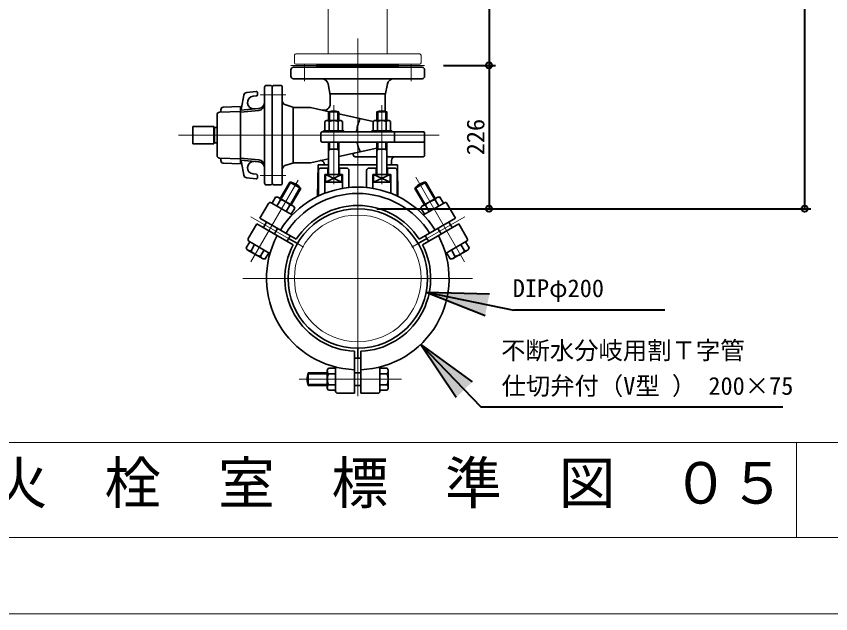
# Model space of a CAD drawing. Units: millimetres at full size, sheet at 1:20; details may follow other scales. Extents: x -5803 to 5817, y -3160 to 3160.
# Drawn here: x -2607 to -1322, y -920 to 23 of the extents above; entities that cross this region are included whole.
import ezdxf
from ezdxf.enums import TextEntityAlignment as Align

# ---------------------------------------------------------------- set-up
doc = ezdxf.new("R2010")
doc.units = ezdxf.units.MM
doc.header["$LTSCALE"] = 20
doc.header["$PDMODE"] = 32
doc.header["$PDSIZE"] = 10
for name, color, linetype, lineweight in [('0-7_TEMP01', 3, 'Continuous', 18), ('0-8_T字管', 6, 'Continuous', 35), ('0-A_細線', 7, 'Continuous', 9), ('0-C_図面標題', 3, 'Continuous', 18), ('0-D_図面枠', 3, 'Continuous', 18), ('0-E_寸法', 1, 'Continuous', 40)]:
    doc.layers.add(name, color=color, linetype=linetype, lineweight=lineweight)
doc.styles.add('ＭＳ ゴシック', font='')
doc.styles.get('ＭＳ ゴシック').set_extended_font_data('MS Gothic')

msp = doc.modelspace()

# ---------------------------------------------------------------- linework, layer by layer
at = {"layer": '0-7_TEMP01'}
for p, q in [((-2068.07, -500.84), (-2068.07, -12.53)), ((-2173.56, -54.84), (-1962.57, -54.84)), ((-2152.07, -79.7), (-2152.07, -54.17)), ((-1984.07, -79.7), (-1984.07, -54.17)), ((-2222.09, -101.34), (-2181.42, -101.34)), ((-2106.06, -242.03), (-2106.06, -117.45)), ((-2030.07, -242.03), (-2030.07, -117.45)), ((-2350.88, -164.84), (-1939.83, -164.84)), ((-2222.09, -228.34), (-2181.42, -228.34)), ((-2236.6, -364.74), (-2162.3, -236.06)), ((-1899.54, -364.74), (-1976.58, -231.31)), ((-2236.72, -293.47), (-2177.18, -327.84)), ((-1899.41, -293.47), (-1958.94, -327.84)), ((-2163.33, -335.84), (-2153.46, -341.54)), ((-1972.8, -335.84), (-1982.67, -341.54)), ((-2249.14, -390.84), (-1886.99, -390.84)), ((-2068.07, -576.33), (-2068.07, -516.84)), ((-1999.26, -549.84), (-2160.48, -549.84)), ((-1376.06, -649.63), (-1376.06, -799.63)), ((-4296.06, -919.63), (1643.94, -919.63))]:
    msp.add_line(p, q, dxfattribs=at)
at = {"layer": '0-8_T字管'}
for p, q in [((-2173.56, -71.84), (-2173.56, -61.84)), ((-1966.57, -57.84), (-2169.57, -57.84)), ((-2130.57, -54.84), (-2133.57, -57.84)), ((-2130.57, -54.84), (-2005.57, -54.84)), ((-2005.57, -54.84), (-2002.56, -57.84)), ((-1962.57, -71.84), (-1962.57, -61.84)), ((-1966.57, -75.84), (-2169.57, -75.84)), ((-2215.07, -89.34), (-2215.07, -240.34)), ((-2206.06, -86.34), (-2212.07, -86.34)), ((-2203.07, -89.34), (-2203.07, -240.34)), ((-2200.07, -86.34), (-2190.07, -86.34)), ((-2187.07, -89.34), (-2187.07, -240.34)), ((-2115.01, -83.95), (-2111.57, -101.84)), ((-2021.12, -83.95), (-2024.57, -101.84)), ((-2251.35, -121.57), (-2247.69, -101.56)), ((-2228.26, -96.04), (-2243.25, -97.48)), ((-2226.06, -101.05), (-2226.06, -98.03)), ((-2111.57, -99.84), (-2024.57, -99.84)), ((-2111.57, -115.72), (-2111.57, -101.84)), ((-2024.57, -127.54), (-2024.57, -101.84)), ((-2227.88, -103.04), (-2233.11, -103.54)), ((-2286.23, -128.69), (-2253.07, -127.34)), ((-2284.07, -124.69), (-2284.07, -128.6)), ((-2280.23, -120.69), (-2253.07, -119.59)), ((-2253.07, -210.1), (-2253.07, -119.59)), ((-2224.11, -122.76), (-2253.07, -125.55)), ((-2224.11, -125.77), (-2253.07, -128.56)), ((-2224.11, -122.76), (-2231.19, -123.45)), ((-2182.97, -116.71), (-2169.07, -121.34)), ((-2170.07, -208.34), (-2170.07, -121.34)), ((-2169.07, -121.34), (-2142.41, -121.34)), ((-2112.83, -127.9), (-2142.41, -121.34)), ((-2114.07, -141.84), (-2114.07, -128.34)), ((-2114.07, -128.34), (-2098.07, -128.34)), ((-2112.57, -141.84), (-2112.57, -128.34)), ((-2099.57, -141.84), (-2099.57, -128.34)), ((-2098.07, -141.84), (-2098.07, -128.34)), ((-2038.07, -128.34), (-2022.07, -128.34)), ((-2038.07, -141.84), (-2038.07, -128.34)), ((-2036.57, -141.84), (-2036.57, -128.34)), ((-2023.56, -141.84), (-2023.56, -128.34)), ((-2022.07, -141.84), (-2022.07, -128.34)), ((-2290.07, -197), (-2290.07, -132.69)), ((-2043.93, -143.18), (-2098.07, -131.18)), ((-2328.07, -151.09), (-2295.07, -151.09)), ((-2328.07, -151.09), (-2328.07, -178.59)), ((-2295.07, -178.59), (-2295.07, -151.09)), ((-2294.26, -152.84), (-2295.07, -153.31)), ((-2294.26, -152.84), (-2295.07, -153.31)), ((-2294.26, -152.84), (-2294.26, -176.84)), ((-2290.07, -152.84), (-2294.26, -152.84)), ((-2119.93, -143.21), (-2117.57, -141.84)), ((-2119.93, -157.84), (-2119.93, -143.21)), ((-2117.57, -141.84), (-2094.57, -141.84)), ((-2113, -143.21), (-2113, -157.84)), ((-2099.14, -157.84), (-2099.14, -143.21)), ((-2094.57, -141.84), (-2092.21, -143.21)), ((-2092.21, -143.21), (-2092.21, -157.84)), ((-2043.93, -143.21), (-2041.57, -141.84)), ((-2043.93, -157.84), (-2043.93, -143.21)), ((-2041.57, -141.84), (-2018.56, -141.84)), ((-2036.99, -143.21), (-2036.99, -157.84)), ((-2023.14, -157.84), (-2023.14, -143.21)), ((-2018.56, -141.84), (-2016.21, -143.21)), ((-2016.21, -143.21), (-2016.21, -157.84)), ((-2203.07, -164.84), (-2203.07, -240.34)), ((-2126.06, -173.84), (-2126.06, -161.84)), ((-2124.07, -159.84), (-1964.57, -159.84)), ((-2090.07, -157.84), (-2122.07, -157.84)), ((-2122.07, -159.84), (-2122.07, -157.84)), ((-2090.07, -159.84), (-2090.07, -157.84)), ((-2046.07, -157.84), (-2014.07, -157.84)), ((-2046.07, -159.84), (-2046.07, -157.84)), ((-2014.07, -159.84), (-2014.07, -157.84)), ((-2010.07, -175.84), (-2010.07, -159.84)), ((-1962.57, -196.84), (-1962.57, -161.84)), ((-2328.07, -178.59), (-2295.07, -178.59)), ((-2294.26, -176.84), (-2295.07, -176.38)), ((-2290.07, -176.84), (-2294.26, -176.84)), ((-2124.07, -175.84), (-2030.07, -175.84)), ((-2114.07, -226.84), (-2114.07, -175.84)), ((-2112.57, -186.84), (-2112.57, -175.84)), ((-2099.57, -186.84), (-2099.57, -175.84)), ((-2098.07, -226.84), (-2098.07, -175.84)), ((-2038.07, -226.84), (-2038.07, -175.84)), ((-2036.57, -186.84), (-2036.57, -175.84)), ((-2030.07, -175.84), (-1964.57, -175.84)), ((-2023.56, -186.84), (-2023.56, -175.84)), ((-2022.07, -226.84), (-2022.07, -175.84)), ((-2112.57, -186.84), (-2114.07, -189.44)), ((-2114.07, -186.84), (-2098.07, -186.84)), ((-2099.57, -186.84), (-2098.07, -189.44)), ((-2038.07, -185.21), (-2098.07, -198.51)), ((-2022.07, -186.84), (-2038.07, -186.84)), ((-2036.57, -186.84), (-2038.07, -189.44)), ((-2023.56, -186.84), (-2022.07, -189.44)), ((-2286.23, -201), (-2253.07, -202.34)), ((-2284.07, -205), (-2284.07, -201.08)), ((-2224.11, -203.91), (-2253.07, -201.12)), ((-2224.11, -206.92), (-2253.07, -204.13)), ((-2114.07, -202.06), (-2142.41, -208.34)), ((-2072.16, -198.84), (-2038.07, -198.84)), ((-2022.07, -198.84), (-1964.57, -198.84)), ((-2014.82, -211.84), (-2014.82, -204.84)), ((-2280.23, -209), (-2253.07, -210.1)), ((-2251.35, -208.12), (-2247.69, -228.12)), ((-2215.07, -238.34), (-2215.07, -218.34)), ((-2187.07, -218.34), (-2187.07, -238.34)), ((-2182.97, -212.97), (-2169.07, -208.34)), ((-2170.07, -208.34), (-2142.41, -208.34)), ((-2130.57, -211.84), (-2131.38, -261.51)), ((-2114.07, -211.84), (-2130.57, -211.84)), ((-2126.06, -216.84), (-2114.07, -216.84)), ((-2121.32, -211.84), (-2121.32, -209.89)), ((-2115.07, -226.84), (-2115.07, -216.84)), ((-2038.07, -211.84), (-2098.07, -211.84)), ((-2098.07, -216.84), (-2086.06, -216.84)), ((-2097.07, -226.84), (-2097.07, -216.84)), ((-2038.07, -216.84), (-2050.07, -216.84)), ((-2039.07, -226.84), (-2039.07, -216.84)), ((-2005.57, -211.84), (-2022.07, -211.84)), ((-2010.07, -216.84), (-2022.07, -216.84)), ((-2021.07, -226.84), (-2021.07, -216.84)), ((-2005.57, -211.84), (-2004.75, -261.51)), ((-2227.88, -226.65), (-2233.11, -226.14)), ((-2226.06, -228.64), (-2226.06, -231.65)), ((-2130.07, -260.88), (-2130.07, -220.84)), ((-2120.07, -226.84), (-2092.06, -226.84)), ((-2120.07, -226.84), (-2120.07, -256.56)), ((-2119.07, -226.84), (-2093.07, -238.84)), ((-2093.07, -226.84), (-2119.07, -238.84)), ((-2119.07, -238.84), (-2119.07, -226.84)), ((-2093.07, -238.84), (-2093.07, -226.84)), ((-2092.06, -226.84), (-2092.06, -248.86)), ((-2082.07, -247.52), (-2082.07, -220.84)), ((-2054.07, -247.52), (-2054.07, -220.84)), ((-2016.07, -226.84), (-2044.07, -226.84)), ((-2044.07, -226.84), (-2044.07, -248.86)), ((-2043.07, -226.84), (-2017.06, -238.84)), ((-2017.06, -226.84), (-2043.07, -238.84)), ((-2043.07, -238.84), (-2043.07, -226.84)), ((-2017.06, -238.84), (-2017.06, -226.84)), ((-2016.07, -226.84), (-2016.07, -256.56)), ((-2006.06, -260.88), (-2006.06, -220.84)), ((-2228.26, -233.64), (-2243.25, -232.2)), ((-2206.06, -243.34), (-2212.07, -243.34)), ((-2200.07, -243.34), (-2190.07, -243.34)), ((-2175.42, -238.79), (-2190.43, -264.77)), ((-2174.12, -239.54), (-2189.12, -265.53)), ((-2175.42, -238.79), (-2158.11, -248.79)), ((-2119.07, -238.84), (-2093.07, -238.84)), ((-2043.07, -238.84), (-2017.06, -238.84)), ((-1960.71, -238.79), (-1978.03, -248.79)), ((-1962, -239.54), (-1947.01, -265.53)), ((-1960.71, -238.79), (-1945.71, -264.77)), ((-2159.4, -248.04), (-2174.41, -274.02)), ((-2158.11, -248.79), (-2173.11, -274.77)), ((-1978.03, -248.79), (-1963.03, -274.77)), ((-1976.73, -248.04), (-1961.73, -274.02)), ((-2190.08, -266.86), (-2195.77, -276.7)), ((-2194.32, -262.52), (-2169.2, -277.02)), ((-1941.81, -262.52), (-1966.93, -277.02)), ((-1946.06, -266.86), (-1940.37, -276.7)), ((-2222.32, -296.01), (-2208.82, -272.63)), ((-2204.72, -271.53), (-2171.53, -290.69)), ((-2180.76, -285.36), (-2175.08, -275.51)), ((-2167.58, -279.84), (-2173.27, -289.69)), ((-2169.2, -277.02), (-2167.58, -279.84)), ((-1966.93, -277.02), (-1968.56, -279.84)), ((-1968.56, -279.84), (-1962.87, -289.69)), ((-1931.41, -271.53), (-1964.6, -290.69)), ((-1955.37, -285.36), (-1961.06, -275.51)), ((-1913.81, -296.01), (-1927.32, -272.63)), ((-2227.32, -304.67), (-2240.82, -328.05)), ((-2227.32, -304.67), (-2170.07, -337.73)), ((-2222.32, -296.01), (-2165.07, -329.06)), ((-2211.93, -302.01), (-2216.93, -310.68)), ((-1913.81, -296.01), (-1971.07, -329.06)), ((-1908.81, -304.67), (-1966.07, -337.73)), ((-1924.21, -302.01), (-1919.21, -310.68)), ((-1908.81, -304.67), (-1895.32, -328.05)), ((-2194.61, -312.01), (-2199.61, -320.68)), ((-1941.53, -312.01), (-1936.53, -320.68)), ((-2239.72, -332.15), (-2206.53, -351.31)), ((-2177.18, -327.84), (-2163.33, -335.84)), ((-1958.94, -327.84), (-1972.8, -335.84)), ((-1896.41, -332.15), (-1929.6, -351.31)), ((-2242.32, -345.66), (-2217.2, -360.16)), ((-2236.45, -347.17), (-2230.76, -337.33)), ((-2215.77, -345.99), (-2221.45, -355.83)), ((-1920.37, -345.99), (-1914.68, -355.83)), ((-1893.81, -345.66), (-1918.93, -360.16)), ((-1899.68, -347.17), (-1905.37, -337.33)), ((-2068.07, -516.84), (-2068.07, -500.84)), ((-2073.07, -571.84), (-2073.07, -505.73)), ((-2063.07, -571.84), (-2063.07, -505.73)), ((-2116.07, -535.34), (-2114.44, -532.52)), ((-2116.07, -564.34), (-2116.07, -535.34)), ((-2114.44, -532.52), (-2103.07, -532.52)), ((-2103.07, -568.84), (-2103.07, -530.52)), ((-2033.06, -568.84), (-2033.06, -530.52)), ((-2020.06, -564.34), (-2020.06, -535.34)), ((-2146.07, -559.84), (-2146.07, -539.84)), ((-2146.07, -539.84), (-2116.07, -539.84)), ((-2146.07, -541.34), (-2116.07, -541.34)), ((-2103.07, -541.18), (-2114.44, -541.18)), ((-2063.07, -539.84), (-2073.07, -539.84)), ((-2033.06, -541.18), (-2021.69, -541.18)), ((-2146.07, -558.34), (-2116.07, -558.34)), ((-2146.07, -559.84), (-2116.07, -559.84)), ((-2114.44, -567.16), (-2116.07, -564.34)), ((-2114.44, -558.5), (-2103.07, -558.5)), ((-2063.07, -559.84), (-2073.07, -559.84)), ((-2021.69, -558.5), (-2033.06, -558.5)), ((-2103.07, -567.16), (-2114.44, -567.16)), ((-2073.07, -571.84), (-2100.07, -571.84)), ((-2063.07, -571.84), (-2036.06, -571.84))]:
    msp.add_line(p, q, dxfattribs=at)
for points in [[(-2203.27, -272.37), (-2197.58, -262.52), (-2194.32, -262.52)], [(-1932.87, -272.37), (-1938.55, -262.52), (-1941.81, -262.52)], [(-2238.27, -333), (-2243.95, -342.84), (-2242.32, -345.66)], [(-1897.87, -333), (-1892.18, -342.84), (-1893.81, -345.66)], [(-2217.2, -360.16), (-2213.95, -360.16), (-2208.27, -350.31)], [(-1918.93, -360.16), (-1922.18, -360.16), (-1927.87, -350.31)], [(-2020.06, -535.34), (-2021.69, -532.52), (-2033.06, -532.52)], [(-2033.06, -567.16), (-2021.69, -567.16), (-2020.06, -564.34)]]:
    msp.add_lwpolyline(points, dxfattribs=at)
msp.add_circle((-2068.07, -390.84), 110, dxfattribs=at)
for centre, radius, start, end in [((-2169.57, -61.84), 4, 90, 180), ((-1966.57, -61.84), 4, 0, 90), ((-2169.57, -71.84), 4, 180, 270), ((-2124.82, -85.84), 10, 10.886, 90), ((-2011.31, -85.84), 10, 90, 169.114), ((-1966.57, -71.84), 4, 270, 0), ((-2212.07, -89.34), 3, 90, 180), ((-2206.06, -89.34), 3, 0, 90), ((-2200.07, -89.34), 3, 90, 180), ((-2190.07, -89.34), 3, 0, 90), ((-2242.77, -102.46), 5, 95.5, 169.621), ((-2228.07, -98.03), 2, 0, 95.5), ((-2228.07, -101.05), 2, 275.5, 0), ((-2232.15, -113.49), 10, 95.5, 275.5), ((-2225.07, -112.81), 10, 275.5, 0), ((-2181.06, -111.02), 6, 180, 251.565), ((-2280.07, -124.69), 4, 92.321, 180), ((-2256.28, -120.67), 5, 309.889, 349.621), ((-2225.07, -115.82), 10, 275.5, 0), ((-2121.57, -115.72), 10, 257.5, 0), ((-2106.06, -148.93), 22.09, 68.761, 111.239), ((-2030.07, -148.93), 22.09, 68.761, 111.239), ((-2286.06, -132.69), 4, 92.321, 180), ((-2010.07, -164.84), 60, 154.179, 172.705), ((-2116.46, -146.94), 5.09, 47.117, 90), ((-2106.06, -160.17), 18.32, 67.781, 112.219), ((-2095.68, -146.94), 5.09, 90, 132.883), ((-2040.46, -146.94), 5.09, 47.117, 90), ((-2030.07, -160.17), 18.32, 67.781, 112.219), ((-2019.68, -146.94), 5.09, 90, 132.883), ((-2124.07, -161.84), 2, 90, 180), ((-2072.55, -156.84), 3, 270, 352.705), ((-1964.57, -161.84), 2, 0, 90), ((-2124.07, -173.84), 2, 180, 270), ((-2071.49, -178.84), 3, 12.84, 90), ((-2010.07, -164.84), 60, 192.84, 205.821), ((-2018.56, -181.84), 6, 90, 125.685), ((-1964.57, -173.84), 2, 270, 0), ((-2286.06, -197), 4, 180, 267.679), ((-2280.07, -205), 4, 180, 267.679), ((-2256.28, -209.01), 5, 10.379, 50.111), ((-2225.07, -213.87), 10, 0, 84.5), ((-2126.32, -209.89), 5, 0, 102.5), ((-2072.16, -195.84), 3, 102.5, 270), ((-2018.56, -192.84), 6, 234.315, 270), ((-2008.81, -204.84), 6, 90, 180), ((-1964.57, -196.84), 2, 270, 0), ((-2232.15, -216.19), 10, 90, 264.5), ((-2225.07, -216.88), 10, 0, 84.5), ((-2181.06, -218.67), 6, 108.435, 180), ((-2126.06, -220.84), 4, 90, 180), ((-2086.06, -220.84), 4, 0, 90), ((-2050.07, -220.84), 4, 90, 180), ((-2010.07, -220.84), 4, 0, 90), ((-2242.77, -227.22), 5, 190.379, 264.5), ((-2228.07, -228.64), 2, 0, 84.5), ((-2228.07, -231.65), 2, 264.5, 0), ((-2212.07, -240.34), 3, 180, 270), ((-2206.06, -240.34), 3, 270, 0), ((-2200.07, -240.34), 3, 180, 270), ((-2190.07, -240.34), 3, 270, 0), ((-2178.76, -264.57), 26, 37.38, 82.62), ((-1957.37, -264.57), 26, 97.38, 142.62), ((-2068.07, -390.84), 144, 31.99, 148.01), ((-2068.07, -390.84), 134, 31.99, 148.01), ((-2196.3, -268.97), 6.57, 18.781, 60), ((-2193.68, -290.42), 23.84, 38.702, 81.298), ((-1942.45, -290.42), 23.84, 98.702, 141.298), ((-1939.84, -268.97), 6.57, 120, 161.219), ((-2206.22, -274.13), 3, 60, 150), ((-2173.8, -281.96), 6.57, 60, 101.219), ((-2068.07, -390.84), 115, 32.492, 147.508), ((-1962.34, -281.96), 6.57, 78.781, 120), ((-1929.91, -274.13), 3, 30, 120), ((-2238.22, -329.56), 3, 150, 240), ((-2068.07, -390.84), 144, 151.99, 268.01), ((-2068.07, -390.84), 126, 147.726, 152.274), ((-2068.07, -390.84), 144, 271.99, 28.01), ((-2068.07, -390.84), 126, 27.726, 32.274), ((-1897.92, -329.56), 3, 300, 30), ((-2237.73, -340.72), 6.57, 240, 281.219), ((-2068.07, -390.84), 115, 152.492, 267.508), ((-2068.07, -390.84), 115, 272.492, 27.508), ((-1898.4, -340.72), 6.57, 258.781, 300), ((-2217.85, -332.26), 23.84, 218.702, 261.298), ((-2215.23, -353.71), 6.57, 198.781, 240), ((-1920.91, -353.71), 6.57, 300, 341.219), ((-1918.29, -332.26), 23.84, 278.702, 321.298), ((-2068.07, -390.84), 126, 267.726, 272.274), ((-2109.49, -536.85), 6.57, 180, 221.219), ((-2026.64, -536.85), 6.57, 318.781, 0), ((-2122.07, -549.84), 26, 157.38, 202.62), ((-2092.22, -549.84), 23.84, 158.702, 201.298), ((-2043.91, -549.84), 23.84, 338.702, 21.298), ((-2109.49, -562.84), 6.57, 138.781, 180), ((-2026.64, -562.84), 6.57, 0, 41.219), ((-2100.07, -568.84), 3, 180, 270), ((-2036.06, -568.84), 3, 270, 0)]:
    msp.add_arc(centre, radius, start, end, dxfattribs=at)
at = {"layer": '0-A_細線'}
for p, q in [((-2114.57, -36.84), (-2114.57, 177.16)), ((-2021.57, -36.84), (-2021.57, 177.16)), ((-2165.84, -36.84), (-1970.29, -36.84)), ((-2167.84, -50.84), (-2167.84, -38.84)), ((-1968.29, -50.84), (-1968.29, -38.84)), ((-2165.84, -52.84), (-1970.29, -52.84)), ((-2131.06, -54.84), (-2133.06, -52.84)), ((-2005.07, -54.84), (-2003.07, -52.84))]:
    msp.add_line(p, q, dxfattribs=at)
for radius in [110, 100]:
    msp.add_circle((-2068.07, -390.84), radius, dxfattribs=at)
for centre, start, end in [((-2165.84, -38.84), 90, 180.002), ((-1970.29, -38.84), 359.998, 90), ((-2165.84, -50.84), 180.002, 270), ((-1970.29, -50.84), 270, 359.998)]:
    msp.add_arc(centre, 2, start, end, dxfattribs=at)
at = {"layer": '0-C_図面標題'}
msp.add_line((-4176.06, -649.63), (1523.94, -649.63), dxfattribs=at)
at = {"layer": '0-D_図面枠'}
msp.add_lwpolyline([(-4176.06, 3040.37), (1523.94, 3040.37), (1523.94, -799.63), (-4176.06, -799.63)], close=True, dxfattribs=at)
at = {"layer": '0-E_寸法'}
for p, q in [((-1363.09, 919.16), (-1363.09, -280.84)), ((-1860.99, 195.16), (-1860.99, -54.84)), ((-1932.56, -54.84), (-1850.99, -54.84)), ((-1932.56, -54.84), (-1850.99, -54.84)), ((-1860.99, -54.84), (-1860.99, -280.84)), ((-2038.07, -280.84), (-1353.09, -280.84)), ((-2038.07, -280.84), (-1850.99, -280.84)), ((-1960.28, -412.77), (-1860.31, -415.39)), ((-1960.28, -412.77), (-1867.24, -449.42)), ((-1960.28, -412.77), (-1821.63, -440.98)), ((-1583.48, -440.98), (-1821.63, -440.98)), ((-1968.4, -495.26), (-1873.73, -593.56)), ((-1968.4, -495.26), (-1887.57, -554.15)), ((-1968.4, -495.26), (-1912.59, -578.24)), ((-1873.73, -593.56), (-1397.36, -593.56))]:
    msp.add_line(p, q, dxfattribs=at)
for p in [(-1860.99, -54.84), (-1860.99, -280.84), (-1363.09, -280.84)]:
    msp.add_point(p, dxfattribs=at)
for points in [[(-1860.31, -415.39), (-1867.24, -449.42), (-1960.28, -412.77)], [(-1887.57, -554.15), (-1912.59, -578.24), (-1968.4, -495.26)]]:
    msp.add_solid(points, dxfattribs=at)

# ---------------------------------------------------------------- texts
at = {"layer": '0-C_図面標題', "style": 'ＭＳ ゴシック'}
msp.add_text('消\u3000火\u3000栓\u3000室\u3000標\u3000準\u3000図\u3000０５\u3000（配水管径φ２００）', height=65.69, dxfattribs=at).set_placement((-2826.27, -765.79), align=Align.BOTTOM_LEFT)
at = {"layer": '0-E_寸法', "style": 'ＭＳ ゴシック'}
msp.add_text('226', height=28.15, rotation=90, dxfattribs=at).set_placement((-1859.77, -196.64), align=Align.BOTTOM_LEFT)
for s, p in [('DIPφ200', (-1823.6, -428.78)), ('不断水分岐用割Ｔ字管', (-1841.83, -526.88)), ('仕切弁付（V型 ） 200×75', (-1841.18, -582.85))]:
    msp.add_text(s, height=28.15, dxfattribs=at).set_placement(p, align=Align.BOTTOM_LEFT)

doc.saveas('drawing.dxf')
